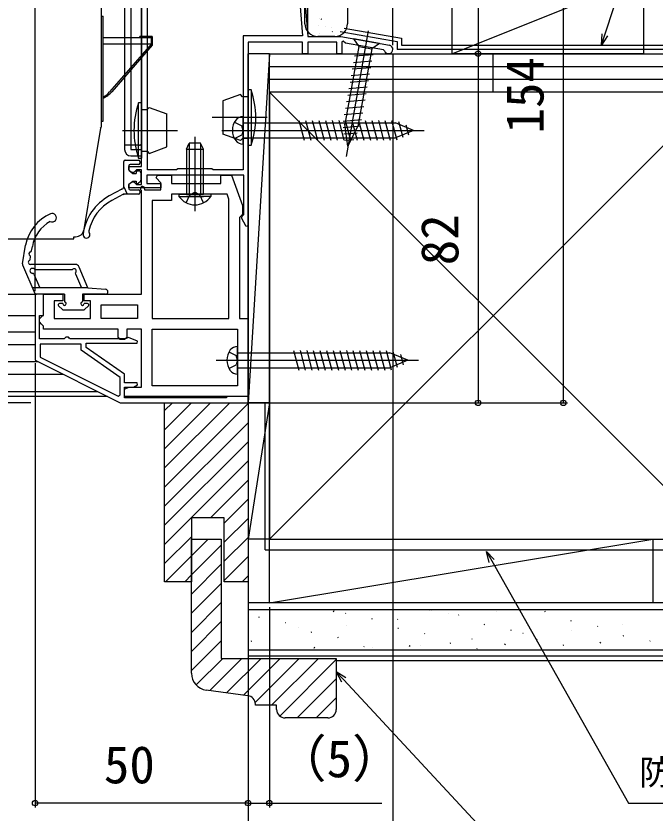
# Model space of a CAD drawing. Units: millimetres, scale not verified. Extents: x -525 to 525, y -783 to 779.
# Drawn here: x 124.6 to 274.6, y 44.8 to 232 of the extents above; entities that cross this region are included whole.
import ezdxf
from ezdxf.enums import TextEntityAlignment as Align

# ---------------------------------------------------------------- set-up
doc = ezdxf.new("R2010")
doc.units = ezdxf.units.MM
doc.header["$LTSCALE"] = 4
for name, color, linetype in [('0-2_YKK_11', 7, 'Continuous'), ('0-3_YKK_11E', 7, 'Continuous'), ('0-4_YKK_12', 2, 'Continuous'), ('0-5_YKK_13', 4, 'Continuous'), ('0-7_YKK_D', 6, 'Continuous'), ('0-9_YSS_K', 3, 'Continuous')]:
    doc.layers.add(name, color=color, linetype=linetype)
doc.styles.add('ＭＳ ゴシック', font='')
doc.styles.get('ＭＳ ゴシック').set_extended_font_data('MS Gothic')

msp = doc.modelspace()

# ---------------------------------------------------------------- linework, layer by layer
at = {"layer": '0-2_YKK_11'}
for points in [[(154.118, 196.6), (154.118, 253.1), (183.018, 253.1), (183.018, 254.008), (182.768, 254.304), (182.55, 254.734), (183.556, 256.747), (184.018, 256.637), (184.018, 253.1), (187.515, 253.1), (186.715, 264.9), (188.218, 264.9), (188.842, 255.698), (189.467, 254.767), (189.238, 254.301), (188.959, 253.981), (189.018, 253.1), (191.018, 253.1), (193.118, 227.1), (200.863, 227.1), (212.292, 225.085)], [(211.164, 223.8), (210.93, 224.005), (202.009, 225.578), (201.465, 226.035), (201.118, 225.873), (201.118, 223.1), (199.918, 223.1), (199.918, 225.8), (193.118, 225.8), (193.118, 223.1), (191.918, 223.1), (191.918, 225.8), (179.118, 225.8), (179.118, 182.668), (178.669, 182.551), (177.556, 184.554), (177.818, 185), (178.118, 185.3), (178.118, 194.6), (155.318, 194.6), (155.318, 192.6), (158.618, 192.6), (158.618, 191.6), (151.118, 191.6), (151.118, 192.413), (151.818, 193), (152.318, 193), (152.618, 192.7), (152.918, 192.4), (154.118, 192.4), (154.118, 195.8), (152.918, 195.8), (152.618, 195.5), (152.318, 195.2), (151.818, 195.2), (151.118, 195.787), (151.118, 196.6), (154.118, 196.6)], [(154.818, 191.4), (154.818, 191.1), (158.618, 191.1), (158.618, 192.8), (157.561, 193.971), (157.84, 194.6), (161.118, 194.6), (161.118, 192.6), (172.718, 192.6), (172.718, 194.6), (175.218, 194.6), (177.818, 187.471), (177.818, 185.394), (177.556, 185.096), (177.118, 184.6), (177.118, 160.9), (179.118, 160.9), (179.118, 142.6)], [(179.118, 142.6), (150.118, 142.6), (150.118, 144.3), (151.118, 144.8), (154.118, 144.8), (154.118, 158.4), (150.618, 158.4), (150.618, 156.5), (150.118, 156), (149.118, 156), (148.618, 156.5), (148.618, 158.4), (131.118, 158.4), (131.118, 159.1), (130.618, 159.6), (130.118, 160.1), (130.118, 160.8), (130.618, 161.3), (131.118, 161.8), (131.118, 166.6), (135.618, 166.6), (135.618, 165.1), (133.618, 165.1), (133.618, 160.9), (142.118, 160.9), (142.118, 165.1), (140.618, 165.1), (140.618, 166.6), (154.118, 166.6), (154.118, 190.942)]]:
    msp.add_lwpolyline(points, dxfattribs=at)
for points in [[(155.518, 195.8), (155.518, 251.9), (189.911, 251.9), (191.898, 227.3), (177.918, 227.3), (177.918, 195.8), (170.918, 195.8), (170.618, 196.1), (162.618, 196.1), (162.318, 195.8)], [(174.618, 160.9), (174.618, 188.949), (174.198, 190.1), (161.118, 190.1), (161.118, 188.6), (156.618, 188.6), (156.618, 160.9)], [(149.118, 141.1), (179.118, 141.1), (179.118, 142.6), (174.318, 142.6), (174.125, 142.45), (173.931, 142.3), (150.118, 142.3), (150.118, 144.8), (152.206, 144.8), (153.158, 145.35), (153.038, 145.8), (150.118, 145.8), (150.118, 147.8), (141.118, 154.1), (141.118, 155.1), (153.058, 155.1), (153.155, 155.584), (151.035, 156.476), (150.635, 156.3), (150.353, 156.1), (137.318, 156.1), (137.118, 156.3), (136.918, 156.5), (136.318, 156.5), (136.118, 156.3), (135.918, 156.1), (130.118, 156.1), (130.118, 161.6), (131.118, 161.6), (131.118, 166.6), (129.118, 166.6), (129.118, 151.1)], [(144.618, 164.1), (153.118, 164.1), (153.118, 160.9), (144.618, 160.9)], [(156.618, 158.4), (176.618, 158.4), (176.618, 145.1), (156.618, 145.1)], [(130.318, 151.842), (148.644, 142.679), (149.118, 142.972), (149.118, 147.035), (139.918, 153.475), (139.918, 154.9), (130.318, 154.9)]]:
    msp.add_lwpolyline(points, close=True, dxfattribs=at)
for centre, radius, start, end in [((212.118, 224.1), 1, 197.48645, 80.00001), ((154.318, 191.4), 0.5, 0.00003, 246.42184)]:
    msp.add_arc(centre, radius, start, end, dxfattribs=at)
at = {"layer": '0-3_YKK_11E'}
for p, q in [((144.718, 205.9), (144.718, 251.534)), ((140.594, 181.775), (144.518, 205.6)), ((144.418, 205.6), (144.718, 205.9)), ((144.518, 205.6), (144.418, 205.6)), ((138.218, 180.1), (138.621, 180.1))]:
    msp.add_line(p, q, dxfattribs=at)
msp.add_arc((138.621, 182.1), 2, 270, 350.64702, dxfattribs=at)
at = {"layer": '0-4_YKK_12'}
for p, q in [((1.559, 166.6), (129.418, 166.6)), ((1.559, 161.6), (129.118, 161.6)), ((1.559, 157.8), (129.118, 157.8)), ((1.559, 154.8), (129.118, 154.8)), ((1.559, 150.8), (129.718, 150.8)), ((1.559, 147.8), (135.718, 147.8)), ((1.559, 143.8), (143.718, 143.8)), ((146.118, 142.6), (1.559, 142.6))]:
    msp.add_line(p, q, dxfattribs=at)
at = {"layer": '0-5_YKK_13'}
for p, q in [((150.118, 240.743), (150.118, 200.6)), ((154.118, 239.1), (154.118, 202.1)), ((144.718, 231.95), (145.118, 231.95)), ((145.118, 207.25), (145.118, 231.95)), ((207.31, 228.502), (202.1, 198.958)), ((145.118, 226.9), (156.418, 226.9)), ((156.618, 227.1), (153.718, 227.1)), ((153.718, 226.9), (153.718, 227.1)), ((154.968, 226.9), (154.968, 227.1)), ((156.418, 225.4), (156.418, 226.9)), ((156.618, 227.1), (156.618, 225.1)), ((145.118, 225.4), (156.418, 225.4)), ((156.418, 225.4), (146.612, 214.12)), ((156.618, 225.1), (147.111, 214.164)), ((156.618, 225.4), (156.418, 225.4)), ((205.08, 224.783), (201.861, 206.53)), ((209.928, 225.502), (208.133, 224.244)), ((208.448, 222.867), (204.117, 222.489)), ((208.133, 224.244), (204.914, 205.992)), ((208.179, 221.338), (203.847, 220.959)), ((207.909, 219.809), (203.578, 219.43)), ((207.64, 218.28), (203.308, 217.901)), ((207.37, 216.75), (203.038, 216.371)), ((179.833, 214.6), (179.118, 214.6)), ((179.118, 201.6), (179.118, 214.6)), ((179.833, 214.6), (179.833, 201.6)), ((206.831, 213.692), (202.499, 213.313)), ((207.1, 215.221), (202.769, 214.842)), ((154.118, 211.6), (153.404, 211.6)), ((153.404, 198.6), (153.404, 211.6)), ((154.118, 211.6), (154.118, 210)), ((154.118, 211.6), (154.118, 198.6)), ((173.218, 212.008), (173.218, 204.192)), ((206.561, 212.162), (202.229, 211.783)), ((206.291, 210.633), (201.96, 210.254)), ((160.018, 201.192), (160.018, 209.008)), ((183.604, 208.1), (170.672, 208.1)), ((177.918, 201.85), (177.918, 208.35)), ((206.022, 209.104), (201.69, 208.725)), ((175.926, 207.05), (177.646, 206.192)), ((177.918, 205.1), (177.646, 206.192)), ((177.918, 206.85), (213.693, 206.85)), ((191.062, 207.4), (192.295, 202.8)), ((192.615, 207.4), (193.847, 202.8)), ((194.168, 207.4), (195.4, 202.8)), ((195.721, 207.4), (196.953, 202.8)), ((197.274, 207.4), (198.506, 202.8)), ((198.827, 207.4), (200.059, 202.8)), ((200.379, 207.4), (201.612, 202.8)), ((205.482, 206.045), (201.417, 205.689)), ((205.752, 207.574), (201.42, 207.195)), ((202.534, 201.42), (201.861, 206.53)), ((202.534, 201.42), (201.861, 206.53)), ((201.932, 207.4), (203.165, 202.8)), ((202.534, 201.42), (204.914, 205.992)), ((203.485, 207.4), (204.718, 202.8)), ((205.038, 207.4), (206.271, 202.8)), ((206.591, 207.4), (207.824, 202.8)), ((208.144, 207.4), (209.377, 202.8)), ((209.697, 207.4), (210.929, 202.8)), ((211.25, 207.4), (212.482, 202.8)), ((212.803, 207.4), (214.012, 202.887)), ((217.918, 205.1), (213.693, 206.85)), ((214.425, 207.142), (215.41, 203.466)), ((216.171, 206.419), (216.808, 204.045)), ((149.633, 205.1), (162.564, 205.1)), ((172.918, 205.1), (220.418, 205.1)), ((177.918, 205.1), (177.646, 204.008)), ((204.745, 204.475), (201.613, 204.201)), ((217.918, 205.1), (213.693, 203.35)), ((217.918, 205.1), (213.693, 203.35)), ((166.618, 203.55), (166.618, 186.15)), ((175.926, 203.15), (177.646, 204.008)), ((177.918, 203.35), (213.693, 203.35)), ((179.118, 201.6), (179.118, 203.2)), ((203.923, 202.897), (201.809, 202.712)), ((153.618, 201.6), (150.118, 201.6)), ((164.618, 200.7), (165.318, 202.1)), ((164.618, 200.7), (164.618, 190.1)), ((164.618, 200.7), (168.618, 200.7)), ((165.272, 202.009), (165.272, 190.1)), ((167.918, 202.1), (165.318, 202.1)), ((168.618, 200.7), (167.918, 202.1)), ((167.964, 202.009), (167.964, 190.1)), ((179.118, 201.6), (179.833, 201.6)), ((151.618, 199.1), (154.118, 199.1)), ((153.404, 198.6), (154.118, 198.6)), ((149.918, 191.8), (149.918, 197.8)), ((150.218, 198.1), (153.418, 198.1)), ((151.118, 196.8), (151.118, 195.75)), ((153.418, 197.1), (151.418, 197.1)), ((153.718, 197.8), (153.718, 197.4)), ((151.118, 195.75), (152.018, 195)), ((152.018, 195), (152.818, 195)), ((152.818, 195.3), (152.818, 195)), ((153.118, 195.6), (153.418, 195.6)), ((153.918, 195.1), (153.918, 193.4)), ((151.118, 192.45), (152.018, 193.2)), ((152.018, 193.2), (152.818, 193.2)), ((152.818, 193.2), (152.818, 192.9)), ((153.33, 192.688), (153.83, 193.188)), ((149.501, 191.307), (146.517, 189.695)), ((149.918, 191.8), (150.718, 190.1)), ((151.118, 192.45), (151.118, 191.4)), ((151.418, 191.1), (153.418, 191.1)), ((149.683, 190.063), (147.094, 188.643)), ((153.418, 190.1), (149.827, 190.1)), ((153.718, 190.8), (153.718, 190.4)), ((162.868, 190.1), (162.868, 189.591)), ((162.868, 189.591), (168.618, 189.591)), ((170.368, 190.1), (164.618, 190.1)), ((170.368, 189.591), (164.618, 189.591)), ((170.368, 190.1), (170.368, 189.591)), ((138.218, 179.6), (138.218, 180.1)), ((1.559, 179.6), (138.218, 179.6)), ((126.123, 173.714), (126.896, 178.099)), ((128.297, 176.83), (128.472, 177.821)), ((127.93, 174.75), (128.04, 175.37)), ((126.143, 173.543), (129.04, 166.782)), ((138.502, 173.6), (128.018, 173.6)), ((129.173, 172.4), (137.752, 172.4)), ((141.518, 168.1), (139.421, 172.994)), ((128.836, 171.32), (130.216, 168.1)), ((138.573, 171.418), (139.995, 168.1)), ((141.518, 168.1), (128.475, 168.1)), ((141.518, 168.1), (145.662, 167.798)), ((136.018, 166.6), (129.316, 166.6)), ((136.018, 166.6), (136.018, 164.8)), ((140.218, 166.6), (140.218, 164.8)), ((145.618, 166.6), (140.218, 166.6)), ((134.606, 163.888), (135.506, 162.988)), ((135.618, 164.4), (134.818, 164.4)), ((140.518, 162.9), (135.718, 162.9)), ((141.418, 164.4), (140.618, 164.4)), ((141.63, 163.888), (140.73, 162.988)), ((176.618, 147.85), (176.618, 154.35)), ((174.626, 153.05), (176.346, 152.192)), ((176.618, 151.1), (176.346, 152.192)), ((176.618, 152.85), (212.393, 152.85)), ((189.762, 153.4), (190.995, 148.8)), ((191.315, 153.4), (192.547, 148.8)), ((192.868, 153.4), (194.1, 148.8)), ((194.421, 153.4), (195.653, 148.8)), ((195.974, 153.4), (197.206, 148.8)), ((197.527, 153.4), (198.759, 148.8)), ((199.079, 153.4), (200.312, 148.8)), ((200.632, 153.4), (201.865, 148.8)), ((202.185, 153.4), (203.418, 148.8)), ((203.738, 153.4), (204.971, 148.8)), ((205.291, 153.4), (206.524, 148.8)), ((206.844, 153.4), (208.077, 148.8)), ((208.397, 153.4), (209.629, 148.8)), ((209.95, 153.4), (211.182, 148.8)), ((211.503, 153.4), (212.712, 148.887)), ((216.618, 151.1), (212.393, 152.85)), ((213.125, 153.142), (214.11, 149.466)), ((214.871, 152.419), (215.508, 150.045)), ((171.618, 151.1), (219.118, 151.1)), ((174.626, 149.15), (176.346, 150.008)), ((176.618, 151.1), (176.346, 150.008)), ((216.618, 151.1), (212.393, 149.35)), ((216.618, 151.1), (212.393, 149.35)), ((176.618, 149.35), (212.393, 149.35))]:
    msp.add_line(p, q, dxfattribs=at)
for points in [[(154.118, 253.6), (151.618, 240.6), (151.618, 200.6)], [(144.718, 207.25), (145.118, 207.25), (145.118, 231.95)], [(209.928, 225.502), (203.823, 226.578), (205.08, 224.783), (208.133, 224.244)], [(179.118, 213), (177.818, 213), (177.318, 213.5), (173.218, 212.008)], [(154.118, 210), (155.418, 210), (155.918, 210.5), (160.018, 209.008)], [(179.118, 203.2), (177.818, 203.2), (177.318, 202.7), (173.218, 204.192)], [(151.618, 200.6), (154.118, 200.6), (154.118, 199.1)], [(154.118, 200.2), (155.418, 200.2), (155.918, 199.7), (160.018, 201.192)], [(162.868, 190.1), (168.618, 190.1), (168.618, 200.7)], [(164.568, 188.091), (165.473, 189.946), (166.618, 190.555)], [(168.668, 188.091), (167.763, 189.946), (166.618, 190.555)]]:
    msp.add_lwpolyline(points, dxfattribs=at)
for centre, radius, start, end in [((142.583, 218.1), 6, 295.00246, 319), ((142.839, 217.4), 5, 297.1557, 319), ((160.918, 208.1), 20, 341.03444, 18.96559), ((172.318, 205.1), 20, 161.03444, 198.96559), ((177.906, 206.25), 2.1, 89.66112, 142.75083), ((179.418, 205.1), 4, 142.75083, 217.24917), ((177.906, 203.95), 2.1, 217.24917, 270.33888), ((151.618, 200.6), 1.5, 180, 270), ((153.618, 202.1), 0.5, 270, 0), ((150.218, 197.8), 0.3, 90, 180), ((151.418, 196.8), 0.3, 90, 180), ((153.418, 197.8), 0.3, 0, 90), ((153.418, 197.4), 0.3, 270, 0), ((153.118, 195.3), 0.3, 90, 180), ((153.418, 195.1), 0.5, 0, 90), ((153.118, 192.9), 0.3, 180, 315), ((153.618, 193.4), 0.3, 315, 0), ((149.551, 191.011), 0.3, 99.54093, 142.94256), ((149.418, 191.8), 0.5, 279.54093, 0), ((151.418, 191.4), 0.3, 180, 270), ((153.418, 190.8), 0.3, 0, 90), ((152.29, 179.174), 12, 118.75375, 172.64742), ((149.827, 189.8), 0.3, 90, 118.75375), ((150.094, 189.8), 0.3, 90, 143.76839), ((153.418, 190.4), 0.3, 270, 0), ((166.618, 192.127), 4.527, 214.06671, 325.93329), ((152.29, 179.174), 10.8, 118.75375, 167.64161), ((136.744, 176.363), 10, 113.75837, 170), ((133.118, 184.6), 1, 243.21957, 113.75837), ((136.744, 176.363), 8.4, 119.03194, 170), ((141.182, 180.608), 0.8, 172.64742, 36.38387), ((142.228, 181.379), 0.5, 167.64161, 216.38387), ((128.168, 176.1), 0.5, 102.02432, 237.97569), ((128.002, 176.882), 0.3, 282.02432, 350), ((128.018, 174.1), 0.5, 118.64194, 270), ((127.635, 174.802), 0.3, 298.64194, 350), ((127.744, 175.422), 0.3, 350, 57.97569), ((126.418, 173.662), 0.3, 170, 203.19859), ((128.502, 172.1), 0.6, 41.81031, 273.72737), ((129.173, 172.7), 0.3, 221.81031, 270), ((137.752, 172.7), 0.3, 270, 311.40962), ((138.281, 172.1), 0.5, 315.2229, 131.40962), ((138.502, 172.6), 1, 23.19859, 90), ((128.56, 171.202), 0.3, 23.19859, 93.72737), ((138.849, 171.537), 0.3, 135.2229, 203.19859), ((129.316, 166.9), 0.3, 203.19859, 270), ((145.618, 167.2), 0.6, 270, 85.83713), ((136.018, 164.4), 0.4, 180, 90), ((140.218, 164.4), 0.4, 90, 360), ((134.818, 164.1), 0.3, 90, 225), ((135.718, 163.2), 0.3, 225, 270), ((140.518, 163.2), 0.3, 270, 315), ((141.418, 164.1), 0.3, 315, 90), ((178.118, 151.1), 4, 142.75083, 217.24917), ((176.606, 152.25), 2.1, 89.66112, 142.75083), ((176.606, 149.95), 2.1, 217.24917, 270.33888)]:
    msp.add_arc(centre, radius, start, end, dxfattribs=at)
at = {"layer": '0-7_YKK_D'}
for p, q in [((213.118, 225.1), (213.118, 356.1)), ((129.118, 167.3), (129.118, 336.1)), ((129.118, 167.3), (129.118, 336.1)), ((193.118, 228.1), (193.118, 336.1)), ((193.118, 228.1), (193.118, 336.1)), ((213.118, 225.1), (213.118, 336.1)), ((233.118, 295.1), (233.118, 223.1)), ((253.118, 141.1), (253.118, 295.1)), ((213.118, 223.1), (234.118, 223.1)), ((213.118, 223.1), (234.118, 223.1)), ((213.118, 223.1), (213.118, 26.1)), ((233.118, 223.1), (233.118, 141.1)), ((129.118, 150.409), (129.118, 46.1)), ((128.118, 141.1), (64.116, 141.1)), ((179.118, 140.597), (179.118, 26.1)), ((179.118, 140.597), (179.118, 46.1)), ((179.118, 140.597), (179.118, 46.1)), ((179.118, 140.597), (179.118, 26.1)), ((179.818, 141.1), (234.118, 141.1)), ((179.818, 141.1), (254.118, 141.1)), ((184.118, 93.1), (184.118, 46.1)), ((179.118, 47.1), (129.118, 47.1))]:
    msp.add_line(p, q, dxfattribs=at)
for points in [[(262.068, 225.1), (262.864, 227.522), (285.068, 295.1), (394.692, 295.1)], [(263.513, 227.309), (262.068, 225.1), (262.214, 227.736)], [(235.721, 103.64), (235.062, 106.196), (236.911, 104.312)], [(235.062, 106.196), (236.316, 103.976), (268.453, 47.1), (390.185, 47.1)], [(202.053, 76.534), (199.818, 77.939), (201.051, 75.605)], [(199.818, 77.939), (201.552, 76.069), (246.954, 27.1), (307.415, 27.1)], [(179.118, 47.1), (184.118, 47.1), (210.509, 47.1)]]:
    msp.add_lwpolyline(points, dxfattribs=at)
for centre in [(233.118, 223.1), (233.118, 223.1), (233.118, 141.1), (253.118, 141.1), (129.118, 47.1), (179.118, 47.1), (179.118, 47.1), (184.118, 47.1)]:
    msp.add_circle(centre, 0.637, dxfattribs=at)
at = {"layer": '0-9_YSS_K'}
for p, q in [((192.47, 230.137), (192.47, 244.1)), ((202.47, 244.1), (202.47, 230.137)), ((226.918, 223.1), (271.918, 241.1)), ((226.918, 241.1), (226.918, 223.1)), ((195.893, 231.278), (195.903, 231.276)), ((196.217, 231.259), (196.308, 231.216)), ((192.839, 229.485), (192.829, 229.483)), ((195.741, 229.814), (195.751, 229.812)), ((197.254, 229.431), (197.304, 229.438)), ((198.594, 229.239), (198.604, 229.237)), ((199.47, 227.137), (195.47, 227.137)), ((195.47, 227.137), (195.48, 227.135)), ((195.794, 227.118), (195.884, 227.075)), ((195.85, 227.842), (195.899, 227.849)), ((198.859, 228.271), (198.909, 228.278)), ((200.698, 228.305), (214.118, 225.939)), ((214.118, 225.939), (214.118, 224.1)), ((215.118, 225.1), (288.879, 225.1)), ((179.118, 223.1), (179.118, 141.1)), ((184.118, 223.1), (179.118, 223.1)), ((179.118, 141.1), (179.118, 223.1)), ((184.118, 223.1), (179.118, 141.1)), ((184.118, 223.1), (375.004, 223.1)), ((184.118, 141.1), (184.118, 223.1)), ((287.879, 224.1), (214.118, 224.1)), ((236.62, 214.096), (236.62, 223.1)), ((184.118, 220.1), (375.005, 220.1)), ((184.118, 217.1), (375.006, 217.1)), ((184.118, 109.1), (289.118, 214.1)), ((184.118, 214.1), (289.118, 109.1)), ((174.809, 141.1), (159.518, 125.809)), ((170.319, 141.1), (159.518, 130.299)), ((165.829, 141.1), (159.518, 134.789)), ((161.339, 141.1), (159.518, 139.279)), ((179.118, 140.919), (159.518, 121.319)), ((179.118, 141.1), (179.118, 106.1)), ((184.118, 141.1), (179.118, 109.1)), ((179.118, 141.1), (179.118, 109.1)), ((179.118, 141.1), (184.118, 141.1)), ((184.118, 141.1), (179.118, 141.1)), ((183.112, 106.614), (183.109, 141.1)), ((184.118, 109.1), (184.118, 141.1)), ((179.118, 136.429), (159.518, 116.829)), ((179.118, 131.939), (159.518, 112.339)), ((179.118, 127.449), (159.518, 107.849)), ((179.118, 122.958), (170.26, 114.1)), ((179.118, 118.468), (173.518, 112.868)), ((179.118, 113.978), (173.518, 108.378)), ((165.818, 109.658), (159.518, 103.358)), ((169.75, 109.1), (165.818, 105.168)), ((179.118, 109.488), (173.518, 103.888)), ((184.118, 109.1), (179.118, 109.1)), ((184.118, 94.1), (274.118, 109.1)), ((172.818, 107.678), (165.818, 100.678)), ((165.818, 105.168), (159.75, 99.1)), ((179.118, 104.998), (173.518, 99.398)), ((183.112, 106.614), (375.033, 106.632)), ((172.818, 103.188), (165.818, 96.188)), ((165.818, 100.678), (164.24, 99.1)), ((179.118, 100.508), (177.71, 99.1)), ((172.818, 98.698), (165.818, 91.698)), ((172.818, 94.208), (165.818, 87.208)), ((179.119, 94.1), (179.119, 81.6)), ((375.036, 94.1), (179.119, 94.1)), ((179.119, 92.6), (375.036, 92.6)), ((199.164, 92.054), (199.304, 92.319)), ((221.54, 92.442), (221.623, 92.6)), ((222.261, 92.527), (222.393, 92.598)), ((237.486, 92.149), (237.506, 92.171)), ((248.798, 92.102), (248.93, 92.174)), ((181.646, 90.781), (181.778, 90.853)), ((201.954, 91.654), (202.085, 91.726)), ((208.183, 90.357), (208.315, 90.428)), ((214.22, 90.257), (214.24, 90.279)), ((226.203, 91.594), (226.223, 91.616)), ((228.491, 91.229), (228.622, 91.301)), ((254.873, 89.9), (255.004, 89.972)), ((172.818, 89.718), (165.818, 82.718)), ((187.876, 89.484), (188.007, 89.556)), ((190.854, 88.254), (190.874, 88.276)), ((202.137, 88.809), (202.157, 88.831)), ((214.258, 88.154), (214.389, 88.226)), ((234.565, 89.027), (234.697, 89.099)), ((261.102, 88.603), (261.234, 88.675)), ((267.01, 88.986), (267.03, 89.008)), ((193.95, 87.281), (194.082, 87.353)), ((220.487, 86.857), (220.619, 86.929)), ((240.795, 87.73), (240.926, 87.802)), ((243.644, 86.983), (243.664, 87.005)), ((254.927, 87.537), (254.947, 87.56)), ((267.177, 86.4), (267.308, 86.472)), ((172.818, 85.228), (165.818, 78.228)), ((179.872, 85.111), (180.004, 85.183)), ((200.18, 85.984), (200.311, 86.056)), ((226.562, 84.655), (226.693, 84.727)), ((231.661, 85.646), (231.681, 85.668)), ((239.395, 84.276), (239.535, 84.542)), ((246.869, 85.527), (247.001, 85.599)), ((253.099, 84.23), (253.23, 84.302)), ((261.771, 84.665), (261.911, 84.93)), ((273.406, 85.103), (273.538, 85.175)), ((179.119, 83.1), (375.039, 83.1)), ((194.644, 83.5), (194.784, 83.765)), ((206.254, 83.782), (206.386, 83.854)), ((208.295, 83.643), (208.315, 83.665)), ((217.02, 83.888), (217.16, 84.153)), ((219.578, 84.197), (219.598, 84.22)), ((232.791, 83.357), (232.923, 83.429)), ((173.181, 81.1), (166.923, 74.842)), ((177.671, 81.1), (170.1, 73.529)), ((182.161, 81.1), (174.062, 73.001)), ((186.651, 81.1), (178.024, 72.473)), ((375.039, 81.6), (179.119, 81.6)), ((191.141, 81.1), (180.78, 70.739)), ((195.631, 81.1), (184.631, 70.1)), ((199.818, 80.797), (186.564, 67.542)), ((199.818, 80.6), (375.039, 80.6)), ((199.818, 76.307), (190.612, 67.1)), ((179.083, 72.331), (169.29, 73.637)), ((199.818, 71.816), (195.102, 67.1)), ((197.818, 67.1), (187.818, 67.1))]:
    msp.add_line(p, q, dxfattribs=at)
for points in [[(271.918, 241.1), (271.918, 223.1), (226.918, 223.1)], [(201.698, 229.129), (215.118, 226.763), (215.118, 225.1)], [(165.818, 77.602), (165.818, 109.1), (172.818, 109.1), (172.818, 81.1), (199.818, 81.1), (199.818, 69.1)], [(185.818, 69.1), (185.818, 70.1), (180.818, 70.1), (180.818, 70.349)]]:
    msp.add_lwpolyline(points, dxfattribs=at)
for points in [[(289.118, 109.1), (289.118, 214.1), (184.118, 214.1), (184.118, 109.1)], [(159.518, 99.1), (159.518, 141.1), (179.118, 141.1), (179.118, 99.1), (173.518, 99.1), (173.518, 114.1), (165.818, 114.1), (165.818, 99.1)], [(274.118, 109.1), (274.118, 94.1), (184.118, 94.1), (184.118, 109.1)]]:
    msp.add_lwpolyline(points, close=True, dxfattribs=at)
for centre, radius, start, end in [((195.47, 230.137), 3, 179.99896, 269.99896), ((199.47, 230.137), 3, 269.99896, 359.99896), ((169.818, 77.602), 4, 179.99999, 262.40536), ((178.818, 70.349), 2, 360, 82.40537), ((187.818, 69.1), 2, 180.00001, 269.99999), ((197.818, 69.1), 2, 270.00001, 359.99999)]:
    msp.add_arc(centre, radius, start, end, dxfattribs=at)

# ---------------------------------------------------------------- texts
at = {"layer": '0-7_YKK_D', "style": 'ＭＳ ゴシック'}
for s, p in [('154', (251.118, 204.361)), ('82', (231.118, 173.407))]:
    msp.add_text(s, height=8.798, rotation=90, dxfattribs=at).set_placement(p, align=Align.BOTTOM_LEFT)
for s, height, p in [('（5）', 8.798, (185.532, 50.532)), ('50', 8.798, (145.255, 49.1)), ('防湿気密フィルム（別途）', 5.865, (270.912, 49.645))]:
    msp.add_text(s, height=height, dxfattribs=at).set_placement(p, align=Align.BOTTOM_LEFT)

doc.saveas('drawing.dxf')
